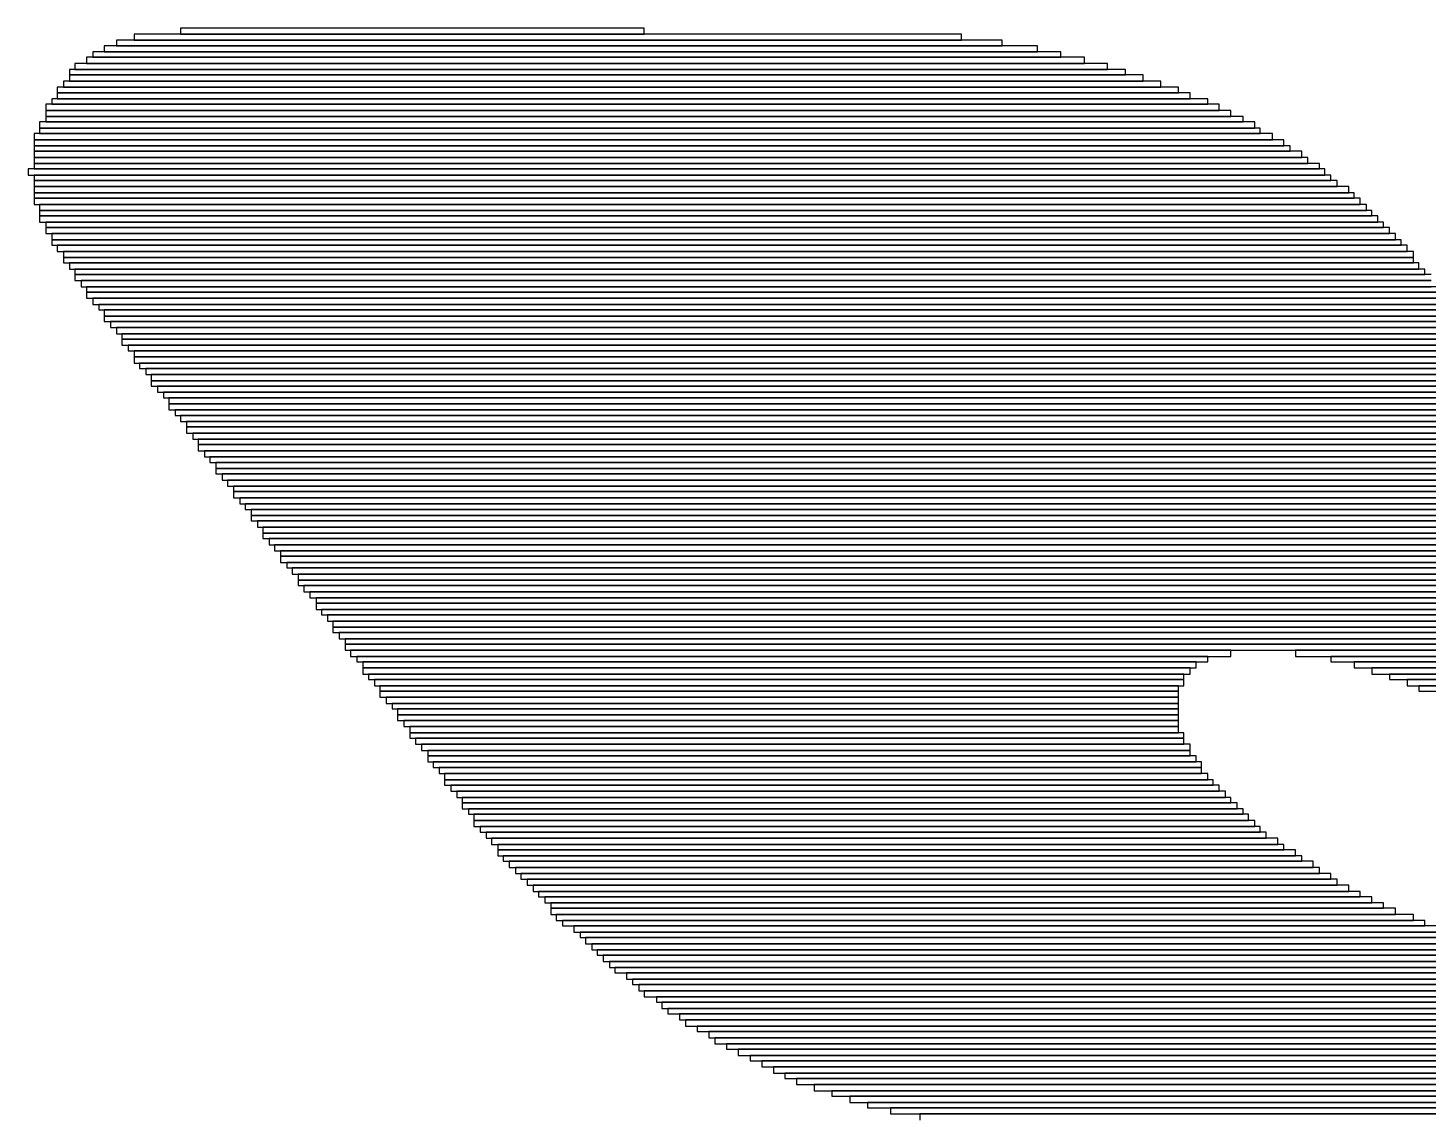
# Model space of a CAD drawing. Extents: x 117.4 to 179.6, y -117.7 to -92.3.
# Drawn here: x 152.688 to 154.506, y -106.261 to -104.847 of the extents above; entities that cross this region are included whole.
import ezdxf

# ---------------------------------------------------------------- set-up
doc = ezdxf.new("R2010")
doc.units = 0
doc.header["$MEASUREMENT"] = 0
doc.layers.add('BLACK', color=7, linetype='CONTINUOUS')

msp = doc.modelspace()

# ---------------------------------------------------------------- linework, layer by layer
at = {"layer": 'BLACK', "linetype": 'CONTINUOUS'}
for p, q in [((153.9, -104.855), (152.826, -104.855)), ((152.826, -104.855), (152.826, -104.863)), ((153.488, -104.847), (152.886, -104.847)), ((152.886, -104.847), (152.886, -104.855)), ((152.886, -104.855), (153.488, -104.855)), ((153.488, -104.855), (153.488, -104.847)), ((153.9, -104.863), (153.9, -104.855)), ((154.029, -104.878), (152.772, -104.878)), ((152.772, -104.878), (152.772, -104.885)), ((153.999, -104.87), (152.787, -104.87)), ((152.787, -104.87), (152.787, -104.878)), ((152.787, -104.878), (153.999, -104.878)), ((153.953, -104.863), (152.803, -104.863)), ((152.803, -104.863), (152.803, -104.87)), ((152.803, -104.87), (153.953, -104.87)), ((152.826, -104.863), (153.9, -104.863)), ((153.953, -104.87), (153.953, -104.863)), ((153.999, -104.878), (153.999, -104.87)), ((154.029, -104.885), (154.029, -104.878)), ((154.09, -104.893), (152.749, -104.893)), ((152.749, -104.893), (152.749, -104.901)), ((154.06, -104.885), (152.764, -104.885)), ((152.764, -104.885), (152.764, -104.893)), ((152.764, -104.893), (154.06, -104.893)), ((152.772, -104.885), (154.029, -104.885)), ((154.06, -104.893), (154.06, -104.885)), ((154.09, -104.901), (154.09, -104.893)), ((154.159, -104.916), (152.734, -104.916)), ((152.734, -104.916), (152.734, -104.924)), ((154.113, -104.901), (152.742, -104.901)), ((152.742, -104.901), (152.742, -104.908)), ((152.742, -104.908), (154.113, -104.908)), ((154.136, -104.908), (152.742, -104.908)), ((152.742, -104.908), (152.742, -104.916)), ((152.742, -104.916), (154.136, -104.916)), ((152.749, -104.901), (154.09, -104.901)), ((154.113, -104.908), (154.113, -104.901)), ((154.136, -104.916), (154.136, -104.908)), ((154.159, -104.924), (154.159, -104.916)), ((154.182, -104.924), (152.726, -104.924)), ((152.726, -104.924), (152.726, -104.931)), ((152.726, -104.931), (154.182, -104.931)), ((154.197, -104.931), (152.726, -104.931)), ((152.726, -104.931), (152.726, -104.939)), ((152.734, -104.924), (154.159, -104.924)), ((154.182, -104.931), (154.182, -104.924)), ((154.197, -104.939), (154.197, -104.931)), ((154.235, -104.946), (152.711, -104.946)), ((152.711, -104.946), (152.711, -104.954)), ((154.22, -104.939), (152.719, -104.939)), ((152.719, -104.939), (152.719, -104.946)), ((152.719, -104.946), (154.22, -104.946)), ((152.726, -104.939), (154.197, -104.939)), ((154.22, -104.946), (154.22, -104.939)), ((154.235, -104.954), (154.235, -104.946)), ((154.281, -104.969), (152.703, -104.969)), ((152.703, -104.969), (152.703, -104.977)), ((152.711, -104.954), (154.235, -104.954)), ((154.25, -104.954), (152.711, -104.954)), ((152.711, -104.954), (152.711, -104.962)), ((152.711, -104.962), (154.25, -104.962)), ((154.266, -104.962), (152.711, -104.962)), ((152.711, -104.962), (152.711, -104.969)), ((152.711, -104.969), (154.266, -104.969)), ((154.25, -104.962), (154.25, -104.954)), ((154.266, -104.969), (154.266, -104.962)), ((154.281, -104.977), (154.281, -104.969)), ((154.304, -104.984), (152.696, -104.984)), ((152.696, -104.984), (152.696, -104.992)), ((152.703, -104.977), (154.281, -104.977)), ((154.288, -104.977), (152.703, -104.977)), ((152.703, -104.977), (152.703, -104.984)), ((152.703, -104.984), (154.288, -104.984)), ((154.288, -104.984), (154.288, -104.977)), ((154.304, -104.992), (154.304, -104.984)), ((152.696, -104.992), (154.304, -104.992)), ((154.319, -104.992), (152.696, -104.992)), ((152.696, -104.992), (152.696, -105)), ((152.696, -105), (154.319, -105)), ((154.327, -105), (152.696, -105)), ((152.696, -105), (152.696, -105.007)), ((152.696, -105.007), (154.327, -105.007)), ((154.342, -105.007), (152.696, -105.007)), ((152.696, -105.007), (152.696, -105.015)), ((154.319, -105), (154.319, -104.992)), ((154.327, -105.007), (154.327, -105)), ((154.342, -105.015), (154.342, -105.007)), ((152.696, -105.015), (154.342, -105.015)), ((154.35, -105.015), (152.696, -105.015)), ((152.696, -105.015), (152.696, -105.023)), ((152.696, -105.023), (154.35, -105.023)), ((154.365, -105.023), (152.696, -105.023)), ((152.696, -105.023), (152.696, -105.03)), ((154.35, -105.023), (154.35, -105.015)), ((154.365, -105.03), (154.365, -105.023)), ((154.372, -105.03), (152.688, -105.03)), ((152.688, -105.03), (152.688, -105.038)), ((152.688, -105.038), (154.372, -105.038)), ((152.696, -105.03), (154.365, -105.03)), ((154.38, -105.038), (152.696, -105.038)), ((152.696, -105.038), (152.696, -105.045)), ((154.372, -105.038), (154.372, -105.03)), ((154.38, -105.045), (154.38, -105.038)), ((152.696, -105.045), (154.38, -105.045)), ((154.388, -105.045), (152.696, -105.045)), ((152.696, -105.045), (152.696, -105.053)), ((152.696, -105.053), (154.388, -105.053)), ((154.403, -105.053), (152.696, -105.053)), ((152.696, -105.053), (152.696, -105.061)), ((152.696, -105.061), (154.403, -105.061)), ((154.41, -105.061), (152.696, -105.061)), ((152.696, -105.061), (152.696, -105.068)), ((154.388, -105.053), (154.388, -105.045)), ((154.403, -105.061), (154.403, -105.053)), ((154.41, -105.068), (154.41, -105.061)), ((152.696, -105.068), (154.41, -105.068)), ((154.418, -105.068), (152.696, -105.068)), ((152.696, -105.068), (152.696, -105.076)), ((152.696, -105.076), (154.418, -105.076)), ((154.426, -105.076), (152.703, -105.076)), ((152.703, -105.076), (152.703, -105.084)), ((154.418, -105.076), (154.418, -105.068)), ((154.426, -105.084), (154.426, -105.076)), ((152.703, -105.084), (154.426, -105.084)), ((154.433, -105.084), (152.703, -105.084)), ((152.703, -105.084), (152.703, -105.091)), ((152.703, -105.091), (154.433, -105.091)), ((154.441, -105.091), (152.703, -105.091)), ((152.703, -105.091), (152.703, -105.099)), ((154.433, -105.091), (154.433, -105.084)), ((154.441, -105.099), (154.441, -105.091)), ((152.703, -105.099), (154.441, -105.099)), ((154.448, -105.099), (152.711, -105.099)), ((152.711, -105.099), (152.711, -105.106)), ((152.711, -105.106), (154.448, -105.106)), ((154.456, -105.106), (152.711, -105.106)), ((152.711, -105.106), (152.711, -105.114)), ((152.711, -105.114), (154.456, -105.114)), ((154.464, -105.114), (152.719, -105.114)), ((152.719, -105.114), (152.719, -105.122)), ((154.448, -105.106), (154.448, -105.099)), ((154.456, -105.114), (154.456, -105.106)), ((154.464, -105.122), (154.464, -105.114)), ((152.719, -105.122), (154.464, -105.122)), ((154.471, -105.122), (152.719, -105.122)), ((152.719, -105.122), (152.719, -105.129)), ((152.719, -105.129), (154.471, -105.129)), ((154.479, -105.129), (152.726, -105.129)), ((152.726, -105.129), (152.726, -105.137)), ((154.471, -105.129), (154.471, -105.122)), ((154.479, -105.137), (154.479, -105.129)), ((152.726, -105.137), (154.479, -105.137)), ((154.487, -105.137), (152.734, -105.137)), ((152.734, -105.137), (152.734, -105.145)), ((152.734, -105.145), (154.487, -105.145)), ((154.487, -105.145), (152.734, -105.145)), ((152.734, -105.145), (152.734, -105.152)), ((152.734, -105.152), (154.487, -105.152)), ((154.494, -105.152), (152.742, -105.152)), ((152.742, -105.152), (152.742, -105.16)), ((154.487, -105.145), (154.487, -105.137)), ((154.487, -105.152), (154.487, -105.145)), ((154.494, -105.16), (154.494, -105.152)), ((152.742, -105.16), (154.494, -105.16)), ((154.502, -105.16), (152.749, -105.16)), ((152.749, -105.16), (152.749, -105.167)), ((152.749, -105.167), (154.502, -105.167)), ((154.51, -105.167), (152.749, -105.167)), ((152.749, -105.167), (152.749, -105.175)), ((154.502, -105.167), (154.502, -105.16)), ((152.749, -105.175), (154.51, -105.175)), ((154.51, -105.175), (152.757, -105.175)), ((152.757, -105.175), (152.757, -105.183)), ((152.757, -105.183), (154.51, -105.183)), ((154.517, -105.183), (152.764, -105.183)), ((152.764, -105.183), (152.764, -105.19)), ((152.764, -105.19), (154.517, -105.19)), ((154.525, -105.19), (152.764, -105.19)), ((152.764, -105.19), (152.764, -105.198)), ((152.764, -105.198), (154.525, -105.198)), ((154.532, -105.198), (152.772, -105.198)), ((152.772, -105.198), (152.772, -105.206)), ((152.772, -105.206), (154.532, -105.206)), ((154.532, -105.206), (152.78, -105.206)), ((152.78, -105.206), (152.78, -105.213)), ((152.78, -105.213), (154.532, -105.213)), ((154.54, -105.213), (152.787, -105.213)), ((152.787, -105.213), (152.787, -105.221)), ((152.787, -105.221), (154.54, -105.221)), ((154.548, -105.221), (152.787, -105.221)), ((152.787, -105.221), (152.787, -105.228)), ((152.787, -105.228), (154.548, -105.228)), ((154.548, -105.228), (152.795, -105.228)), ((152.795, -105.228), (152.795, -105.236)), ((152.795, -105.236), (154.548, -105.236)), ((154.555, -105.236), (152.803, -105.236)), ((152.803, -105.236), (152.803, -105.244)), ((152.803, -105.244), (154.555, -105.244)), ((154.563, -105.244), (152.81, -105.244)), ((152.81, -105.244), (152.81, -105.251)), ((152.81, -105.251), (154.563, -105.251)), ((154.563, -105.251), (152.81, -105.251)), ((152.81, -105.251), (152.81, -105.259)), ((152.81, -105.259), (154.563, -105.259)), ((154.57, -105.259), (152.818, -105.259)), ((152.818, -105.259), (152.818, -105.266)), ((152.818, -105.266), (154.57, -105.266)), ((154.578, -105.266), (152.826, -105.266)), ((152.826, -105.266), (152.826, -105.274)), ((152.826, -105.274), (154.578, -105.274)), ((154.578, -105.274), (152.826, -105.274)), ((152.826, -105.274), (152.826, -105.282)), ((152.826, -105.282), (154.578, -105.282)), ((154.586, -105.282), (152.833, -105.282)), ((152.833, -105.282), (152.833, -105.289)), ((152.833, -105.289), (154.586, -105.289)), ((155.043, -105.289), (152.841, -105.289)), ((152.841, -105.289), (152.841, -105.297)), ((152.841, -105.297), (155.043, -105.297)), ((155.035, -105.297), (152.848, -105.297)), ((152.848, -105.297), (152.848, -105.305)), ((152.848, -105.305), (155.035, -105.305)), ((155.035, -105.305), (152.848, -105.305)), ((152.848, -105.305), (152.848, -105.312)), ((152.848, -105.312), (155.035, -105.312)), ((155.028, -105.312), (152.856, -105.312)), ((152.856, -105.312), (152.856, -105.32)), ((152.856, -105.32), (155.028, -105.32)), ((155.028, -105.32), (152.864, -105.32)), ((152.864, -105.32), (152.864, -105.327)), ((152.864, -105.327), (155.028, -105.327)), ((155.02, -105.327), (152.871, -105.327)), ((152.871, -105.327), (152.871, -105.335)), ((152.871, -105.335), (155.02, -105.335)), ((155.02, -105.335), (152.871, -105.335)), ((152.871, -105.335), (152.871, -105.343)), ((152.871, -105.343), (155.02, -105.343)), ((155.012, -105.343), (152.879, -105.343)), ((152.879, -105.343), (152.879, -105.35)), ((152.879, -105.35), (155.012, -105.35)), ((155.012, -105.35), (152.886, -105.35)), ((152.886, -105.35), (152.886, -105.358)), ((152.886, -105.358), (155.012, -105.358)), ((155.012, -105.358), (152.894, -105.358)), ((152.894, -105.358), (152.894, -105.365)), ((152.894, -105.365), (155.012, -105.365)), ((155.005, -105.365), (152.894, -105.365)), ((152.894, -105.365), (152.894, -105.373)), ((152.894, -105.373), (155.005, -105.373)), ((155.005, -105.373), (152.902, -105.373)), ((152.902, -105.373), (152.902, -105.381)), ((152.902, -105.381), (155.005, -105.381)), ((154.997, -105.381), (152.909, -105.381)), ((152.909, -105.381), (152.909, -105.388)), ((152.909, -105.388), (154.997, -105.388)), ((154.997, -105.388), (152.909, -105.388)), ((152.909, -105.388), (152.909, -105.396)), ((152.909, -105.396), (154.997, -105.396)), ((154.997, -105.396), (152.917, -105.396)), ((152.917, -105.396), (152.917, -105.404)), ((152.917, -105.404), (154.997, -105.404)), ((154.989, -105.404), (152.924, -105.404)), ((152.924, -105.404), (152.924, -105.411)), ((152.924, -105.411), (154.989, -105.411)), ((154.989, -105.411), (152.932, -105.411)), ((152.932, -105.411), (152.932, -105.419)), ((152.932, -105.419), (154.989, -105.419)), ((154.989, -105.419), (152.932, -105.419)), ((152.932, -105.419), (152.932, -105.426)), ((152.932, -105.426), (154.989, -105.426)), ((154.989, -105.426), (152.94, -105.426)), ((152.94, -105.426), (152.94, -105.434)), ((152.94, -105.434), (154.989, -105.434)), ((154.982, -105.434), (152.947, -105.434)), ((152.947, -105.434), (152.947, -105.442)), ((152.947, -105.442), (154.982, -105.442)), ((154.982, -105.442), (152.955, -105.442)), ((152.955, -105.442), (152.955, -105.449)), ((152.955, -105.449), (154.982, -105.449)), ((154.982, -105.449), (152.955, -105.449)), ((152.955, -105.449), (152.955, -105.457)), ((152.955, -105.457), (154.982, -105.457)), ((154.982, -105.457), (152.963, -105.457)), ((152.963, -105.457), (152.963, -105.465)), ((152.963, -105.465), (154.982, -105.465)), ((154.974, -105.465), (152.97, -105.465)), ((152.97, -105.465), (152.97, -105.472)), ((152.97, -105.472), (154.974, -105.472)), ((154.974, -105.472), (152.978, -105.472)), ((152.978, -105.472), (152.978, -105.48)), ((152.978, -105.48), (154.974, -105.48)), ((154.974, -105.48), (152.978, -105.48)), ((152.978, -105.48), (152.978, -105.487)), ((152.978, -105.487), (154.974, -105.487)), ((154.974, -105.487), (152.986, -105.487)), ((152.986, -105.487), (152.986, -105.495)), ((152.986, -105.495), (154.974, -105.495)), ((154.974, -105.495), (152.993, -105.495)), ((152.993, -105.495), (152.993, -105.503)), ((152.993, -105.503), (154.974, -105.503)), ((154.967, -105.503), (152.993, -105.503)), ((152.993, -105.503), (152.993, -105.51)), ((152.993, -105.51), (154.967, -105.51)), ((154.967, -105.51), (153.001, -105.51)), ((153.001, -105.51), (153.001, -105.518)), ((153.001, -105.518), (154.967, -105.518)), ((154.967, -105.518), (153.008, -105.518)), ((153.008, -105.518), (153.008, -105.526)), ((153.008, -105.526), (154.967, -105.526)), ((154.967, -105.526), (153.016, -105.526)), ((153.016, -105.526), (153.016, -105.533)), ((153.016, -105.533), (154.967, -105.533)), ((154.967, -105.533), (153.016, -105.533)), ((153.016, -105.533), (153.016, -105.541)), ((153.016, -105.541), (154.967, -105.541)), ((154.967, -105.541), (153.024, -105.541)), ((153.024, -105.541), (153.024, -105.548)), ((153.024, -105.548), (154.967, -105.548)), ((154.967, -105.548), (153.031, -105.548)), ((153.031, -105.548), (153.031, -105.556)), ((153.031, -105.556), (154.967, -105.556)), ((154.959, -105.556), (153.039, -105.556)), ((153.039, -105.556), (153.039, -105.564)), ((153.039, -105.564), (154.959, -105.564)), ((154.959, -105.564), (153.039, -105.564)), ((153.039, -105.564), (153.039, -105.571)), ((153.039, -105.571), (154.959, -105.571)), ((154.959, -105.571), (153.046, -105.571)), ((153.046, -105.571), (153.046, -105.579)), ((153.046, -105.579), (154.959, -105.579)), ((154.959, -105.579), (153.054, -105.579)), ((153.054, -105.579), (153.054, -105.587)), ((153.054, -105.587), (154.959, -105.587)), ((154.959, -105.587), (153.062, -105.587)), ((153.062, -105.587), (153.062, -105.594)), ((153.062, -105.594), (154.959, -105.594)), ((154.959, -105.594), (153.062, -105.594)), ((153.062, -105.594), (153.062, -105.602)), ((153.062, -105.602), (154.959, -105.602)), ((154.959, -105.602), (153.069, -105.602)), ((153.069, -105.602), (153.069, -105.609)), ((153.069, -105.609), (154.959, -105.609)), ((154.959, -105.609), (153.077, -105.609)), ((153.077, -105.609), (153.077, -105.617)), ((153.077, -105.617), (154.959, -105.617)), ((154.959, -105.617), (153.084, -105.617)), ((153.084, -105.617), (153.084, -105.625)), ((153.084, -105.625), (154.959, -105.625)), ((154.959, -105.625), (153.084, -105.625)), ((153.084, -105.625), (153.084, -105.632)), ((153.084, -105.632), (154.959, -105.632)), ((154.959, -105.632), (153.092, -105.632)), ((153.092, -105.632), (153.092, -105.64)), ((153.092, -105.64), (154.959, -105.64)), ((154.959, -105.64), (153.1, -105.64)), ((153.1, -105.64), (153.1, -105.647)), ((153.1, -105.647), (154.959, -105.647)), ((154.959, -105.647), (153.1, -105.647)), ((153.1, -105.647), (153.1, -105.655)), ((153.1, -105.655), (154.959, -105.655)), ((154.25, -105.655), (153.107, -105.655)), ((153.107, -105.655), (153.107, -105.663)), ((154.25, -105.663), (154.25, -105.655)), ((154.959, -105.655), (154.334, -105.655)), ((154.334, -105.655), (154.334, -105.663)), ((153.107, -105.663), (154.25, -105.663)), ((154.22, -105.663), (153.115, -105.663)), ((153.115, -105.663), (153.115, -105.67)), ((153.115, -105.67), (154.22, -105.67)), ((154.205, -105.67), (153.123, -105.67)), ((153.123, -105.67), (153.123, -105.678)), ((153.123, -105.678), (154.205, -105.678)), ((154.197, -105.678), (153.123, -105.678)), ((153.123, -105.678), (153.123, -105.686)), ((154.197, -105.686), (154.197, -105.678)), ((154.205, -105.678), (154.205, -105.67)), ((154.22, -105.67), (154.22, -105.663)), ((154.334, -105.663), (154.959, -105.663)), ((154.959, -105.663), (154.38, -105.663)), ((154.38, -105.663), (154.38, -105.67)), ((154.38, -105.67), (154.959, -105.67)), ((154.959, -105.67), (154.41, -105.67)), ((154.41, -105.67), (154.41, -105.678)), ((154.41, -105.678), (154.959, -105.678)), ((154.959, -105.678), (154.433, -105.678)), ((154.433, -105.678), (154.433, -105.686)), ((153.123, -105.686), (154.197, -105.686)), ((154.189, -105.686), (153.13, -105.686)), ((153.13, -105.686), (153.13, -105.693)), ((153.13, -105.693), (154.189, -105.693)), ((154.189, -105.693), (153.138, -105.693)), ((153.138, -105.693), (153.138, -105.701)), ((154.189, -105.693), (154.189, -105.686)), ((154.189, -105.701), (154.189, -105.693)), ((154.433, -105.686), (154.959, -105.686)), ((154.959, -105.686), (154.456, -105.686)), ((154.456, -105.686), (154.456, -105.693)), ((154.456, -105.693), (154.959, -105.693)), ((154.959, -105.693), (154.479, -105.693)), ((154.479, -105.693), (154.479, -105.701)), ((153.138, -105.701), (154.189, -105.701)), ((154.182, -105.701), (153.145, -105.701)), ((153.145, -105.701), (153.145, -105.708)), ((153.145, -105.708), (154.182, -105.708)), ((154.182, -105.708), (153.145, -105.708)), ((153.145, -105.708), (153.145, -105.716)), ((153.145, -105.716), (154.182, -105.716)), ((154.182, -105.716), (153.153, -105.716)), ((153.153, -105.716), (153.153, -105.724)), ((154.182, -105.708), (154.182, -105.701)), ((154.182, -105.716), (154.182, -105.708)), ((154.182, -105.724), (154.182, -105.716)), ((154.479, -105.701), (154.959, -105.701)), ((154.959, -105.701), (154.494, -105.701)), ((154.494, -105.701), (154.494, -105.708)), ((154.494, -105.708), (154.959, -105.708)), ((153.153, -105.724), (154.182, -105.724)), ((154.182, -105.724), (153.161, -105.724)), ((153.161, -105.724), (153.161, -105.731)), ((153.161, -105.731), (154.182, -105.731)), ((154.182, -105.731), (153.168, -105.731)), ((153.168, -105.731), (153.168, -105.739)), ((154.182, -105.731), (154.182, -105.724)), ((154.182, -105.739), (154.182, -105.731)), ((153.168, -105.739), (154.182, -105.739)), ((154.182, -105.739), (153.168, -105.739)), ((153.168, -105.739), (153.168, -105.746)), ((153.168, -105.746), (154.182, -105.746)), ((154.182, -105.746), (153.176, -105.746)), ((153.176, -105.746), (153.176, -105.754)), ((154.182, -105.746), (154.182, -105.739)), ((154.182, -105.754), (154.182, -105.746)), ((153.176, -105.754), (154.182, -105.754)), ((154.182, -105.754), (153.184, -105.754)), ((153.184, -105.754), (153.184, -105.762)), ((153.184, -105.762), (154.182, -105.762)), ((154.189, -105.762), (153.184, -105.762)), ((153.184, -105.762), (153.184, -105.769)), ((153.184, -105.769), (154.189, -105.769)), ((154.189, -105.769), (153.191, -105.769)), ((153.191, -105.769), (153.191, -105.777)), ((154.182, -105.762), (154.182, -105.754)), ((154.189, -105.769), (154.189, -105.762)), ((154.189, -105.777), (154.189, -105.769)), ((153.191, -105.777), (154.189, -105.777)), ((154.197, -105.777), (153.199, -105.777)), ((153.199, -105.777), (153.199, -105.785)), ((153.199, -105.785), (154.197, -105.785)), ((154.197, -105.785), (153.207, -105.785)), ((153.207, -105.785), (153.207, -105.792)), ((154.197, -105.785), (154.197, -105.777)), ((154.197, -105.792), (154.197, -105.785)), ((153.207, -105.792), (154.197, -105.792)), ((154.205, -105.792), (153.207, -105.792)), ((153.207, -105.792), (153.207, -105.8)), ((153.207, -105.8), (154.205, -105.8)), ((154.212, -105.8), (153.214, -105.8)), ((153.214, -105.8), (153.214, -105.807)), ((153.214, -105.807), (154.212, -105.807)), ((154.212, -105.807), (153.222, -105.807)), ((153.222, -105.807), (153.222, -105.815)), ((154.205, -105.8), (154.205, -105.792)), ((154.212, -105.807), (154.212, -105.8)), ((154.212, -105.815), (154.212, -105.807)), ((153.222, -105.815), (154.212, -105.815)), ((154.22, -105.815), (153.229, -105.815)), ((153.229, -105.815), (153.229, -105.823)), ((153.229, -105.823), (154.22, -105.823)), ((154.227, -105.823), (153.229, -105.823)), ((153.229, -105.823), (153.229, -105.83)), ((154.22, -105.823), (154.22, -105.815)), ((154.227, -105.83), (154.227, -105.823)), ((153.229, -105.83), (154.227, -105.83)), ((154.235, -105.83), (153.237, -105.83)), ((153.237, -105.83), (153.237, -105.838)), ((153.237, -105.838), (154.235, -105.838)), ((154.243, -105.838), (153.245, -105.838)), ((153.245, -105.838), (153.245, -105.846)), ((154.235, -105.838), (154.235, -105.83)), ((154.243, -105.846), (154.243, -105.838)), ((153.245, -105.846), (154.243, -105.846)), ((154.25, -105.846), (153.252, -105.846)), ((153.252, -105.846), (153.252, -105.853)), ((153.252, -105.853), (154.25, -105.853)), ((154.258, -105.853), (153.252, -105.853)), ((153.252, -105.853), (153.252, -105.861)), ((153.252, -105.861), (154.258, -105.861)), ((154.266, -105.861), (153.26, -105.861)), ((153.26, -105.861), (153.26, -105.868)), ((154.25, -105.853), (154.25, -105.846)), ((154.258, -105.861), (154.258, -105.853)), ((154.266, -105.868), (154.266, -105.861)), ((153.26, -105.868), (154.266, -105.868)), ((154.273, -105.868), (153.267, -105.868)), ((153.267, -105.868), (153.267, -105.876)), ((153.267, -105.876), (154.273, -105.876)), ((154.281, -105.876), (153.267, -105.876)), ((153.267, -105.876), (153.267, -105.884)), ((154.273, -105.876), (154.273, -105.868)), ((154.281, -105.884), (154.281, -105.876)), ((153.267, -105.884), (154.281, -105.884)), ((154.288, -105.884), (153.275, -105.884)), ((153.275, -105.884), (153.275, -105.891)), ((153.275, -105.891), (154.288, -105.891)), ((154.296, -105.891), (153.283, -105.891)), ((153.283, -105.891), (153.283, -105.899)), ((154.288, -105.891), (154.288, -105.884)), ((154.296, -105.899), (154.296, -105.891)), ((153.283, -105.899), (154.296, -105.899)), ((154.311, -105.899), (153.29, -105.899)), ((153.29, -105.899), (153.29, -105.907)), ((153.29, -105.907), (154.311, -105.907)), ((154.319, -105.907), (153.298, -105.907)), ((153.298, -105.907), (153.298, -105.914)), ((153.298, -105.914), (154.319, -105.914)), ((154.334, -105.914), (153.298, -105.914)), ((153.298, -105.914), (153.298, -105.922)), ((154.311, -105.907), (154.311, -105.899)), ((154.319, -105.914), (154.319, -105.907)), ((154.334, -105.922), (154.334, -105.914)), ((153.298, -105.922), (154.334, -105.922)), ((154.342, -105.922), (153.305, -105.922)), ((153.305, -105.922), (153.305, -105.929)), ((153.305, -105.929), (154.342, -105.929)), ((154.357, -105.929), (153.313, -105.929)), ((153.313, -105.929), (153.313, -105.937)), ((154.342, -105.929), (154.342, -105.922)), ((154.357, -105.937), (154.357, -105.929)), ((153.313, -105.937), (154.357, -105.937)), ((154.365, -105.937), (153.321, -105.937)), ((153.321, -105.937), (153.321, -105.945)), ((153.321, -105.945), (154.365, -105.945)), ((154.38, -105.945), (153.328, -105.945)), ((153.328, -105.945), (153.328, -105.952)), ((153.328, -105.952), (154.38, -105.952)), ((154.388, -105.952), (153.336, -105.952)), ((153.336, -105.952), (153.336, -105.96)), ((154.365, -105.945), (154.365, -105.937)), ((154.38, -105.952), (154.38, -105.945)), ((154.388, -105.96), (154.388, -105.952)), ((153.336, -105.96), (154.388, -105.96)), ((154.403, -105.96), (153.344, -105.96)), ((153.344, -105.96), (153.344, -105.968)), ((153.344, -105.968), (154.403, -105.968)), ((154.418, -105.968), (153.351, -105.968)), ((153.351, -105.968), (153.351, -105.975)), ((154.403, -105.968), (154.403, -105.96)), ((154.418, -105.975), (154.418, -105.968)), ((153.351, -105.975), (154.418, -105.975)), ((154.433, -105.975), (153.359, -105.975)), ((153.359, -105.975), (153.359, -105.983)), ((153.359, -105.983), (154.433, -105.983)), ((154.448, -105.983), (153.367, -105.983)), ((153.367, -105.983), (153.367, -105.99)), ((154.433, -105.983), (154.433, -105.975)), ((154.448, -105.99), (154.448, -105.983)), ((153.367, -105.99), (154.448, -105.99)), ((154.464, -105.99), (153.367, -105.99)), ((153.367, -105.99), (153.367, -105.998)), ((153.367, -105.998), (154.464, -105.998)), ((154.487, -105.998), (153.374, -105.998)), ((153.374, -105.998), (153.374, -106.006)), ((153.374, -106.006), (154.487, -106.006)), ((154.502, -106.006), (153.382, -106.006)), ((153.382, -106.006), (153.382, -106.013)), ((154.464, -105.998), (154.464, -105.99)), ((154.487, -106.006), (154.487, -105.998)), ((154.502, -106.013), (154.502, -106.006)), ((153.382, -106.013), (154.502, -106.013)), ((154.525, -106.013), (153.397, -106.013)), ((153.397, -106.013), (153.397, -106.021)), ((153.397, -106.021), (154.525, -106.021)), ((154.54, -106.021), (153.405, -106.021)), ((153.405, -106.021), (153.405, -106.028)), ((153.405, -106.028), (154.54, -106.028)), ((154.57, -106.028), (153.412, -106.028)), ((153.412, -106.028), (153.412, -106.036)), ((153.412, -106.036), (154.57, -106.036)), ((154.601, -106.036), (153.42, -106.036)), ((153.42, -106.036), (153.42, -106.044)), ((153.42, -106.044), (154.601, -106.044)), ((154.647, -106.044), (153.427, -106.044)), ((153.427, -106.044), (153.427, -106.051)), ((153.427, -106.051), (154.647, -106.051)), ((155.256, -106.051), (153.435, -106.051)), ((153.435, -106.051), (153.435, -106.059)), ((153.435, -106.059), (155.256, -106.059)), ((155.256, -106.059), (153.443, -106.059)), ((153.443, -106.059), (153.443, -106.067)), ((153.443, -106.067), (155.256, -106.067)), ((155.256, -106.067), (153.45, -106.067)), ((153.45, -106.067), (153.45, -106.074)), ((153.45, -106.074), (155.256, -106.074)), ((155.256, -106.074), (153.465, -106.074)), ((153.465, -106.074), (153.465, -106.082)), ((153.465, -106.082), (155.256, -106.082)), ((155.256, -106.082), (153.473, -106.082)), ((153.473, -106.082), (153.473, -106.089)), ((153.473, -106.089), (155.256, -106.089)), ((155.256, -106.089), (153.481, -106.089)), ((153.481, -106.089), (153.481, -106.097)), ((153.481, -106.097), (155.256, -106.097)), ((155.264, -106.097), (153.488, -106.097)), ((153.488, -106.097), (153.488, -106.105)), ((153.488, -106.105), (155.264, -106.105)), ((155.264, -106.105), (153.504, -106.105)), ((153.504, -106.105), (153.504, -106.112)), ((153.504, -106.112), (155.264, -106.112)), ((155.272, -106.112), (153.511, -106.112)), ((153.511, -106.112), (153.511, -106.12)), ((153.511, -106.12), (155.272, -106.12)), ((155.279, -106.12), (153.519, -106.12)), ((153.519, -106.12), (153.519, -106.127)), ((153.519, -106.127), (155.279, -106.127)), ((155.294, -106.127), (153.534, -106.127)), ((153.534, -106.127), (153.534, -106.135)), ((153.534, -106.135), (155.294, -106.135)), ((155.31, -106.135), (153.542, -106.135)), ((153.542, -106.135), (153.542, -106.143)), ((153.542, -106.143), (155.31, -106.143)), ((155.325, -106.143), (153.557, -106.143)), ((153.557, -106.143), (153.557, -106.15)), ((153.557, -106.15), (155.325, -106.15)), ((155.34, -106.15), (153.572, -106.15)), ((153.572, -106.15), (153.572, -106.158)), ((153.572, -106.158), (155.34, -106.158)), ((155.37, -106.158), (153.58, -106.158)), ((153.58, -106.158), (153.58, -106.166)), ((153.58, -106.166), (155.37, -106.166)), ((155.424, -106.166), (153.595, -106.166)), ((153.595, -106.166), (153.595, -106.173)), ((153.595, -106.173), (155.424, -106.173)), ((157.093, -106.173), (153.61, -106.173)), ((153.61, -106.173), (153.61, -106.181)), ((153.61, -106.181), (157.093, -106.181)), ((157.077, -106.181), (153.626, -106.181)), ((153.626, -106.181), (153.626, -106.188)), ((153.626, -106.188), (157.077, -106.188)), ((157.07, -106.188), (153.641, -106.188)), ((153.641, -106.188), (153.641, -106.196)), ((153.641, -106.196), (157.07, -106.196)), ((157.062, -106.196), (153.656, -106.196)), ((153.656, -106.196), (153.656, -106.204)), ((153.656, -106.204), (157.062, -106.204)), ((157.047, -106.204), (153.671, -106.204)), ((153.671, -106.204), (153.671, -106.211)), ((153.671, -106.211), (157.047, -106.211)), ((157.039, -106.211), (153.686, -106.211)), ((153.686, -106.211), (153.686, -106.219)), ((153.686, -106.219), (157.039, -106.219)), ((157.024, -106.219), (153.709, -106.219)), ((153.709, -106.219), (153.709, -106.227)), ((153.709, -106.227), (157.024, -106.227)), ((157.016, -106.227), (153.732, -106.227)), ((153.732, -106.227), (153.732, -106.234)), ((153.732, -106.234), (157.016, -106.234)), ((157.009, -106.234), (153.755, -106.234)), ((153.755, -106.234), (153.755, -106.242)), ((153.755, -106.242), (157.009, -106.242)), ((156.994, -106.242), (153.778, -106.242)), ((153.778, -106.242), (153.778, -106.249)), ((153.778, -106.249), (156.994, -106.249)), ((156.986, -106.249), (153.808, -106.249)), ((153.808, -106.249), (153.808, -106.257)), ((153.808, -106.257), (156.986, -106.257)), ((156.971, -106.257), (153.846, -106.257)), ((153.846, -106.257), (153.846, -106.265))]:
    msp.add_line(p, q, dxfattribs=at)

doc.saveas('drawing.dxf')
